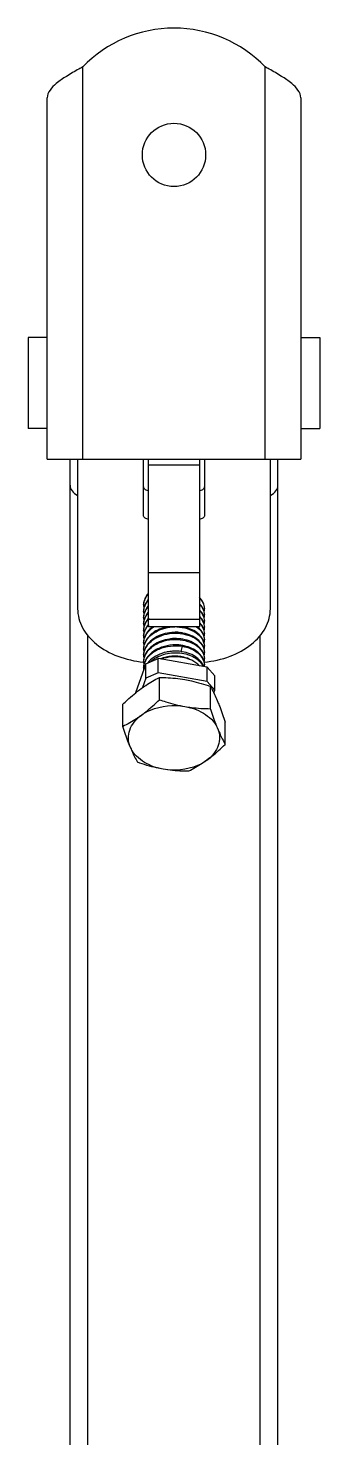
# Model space of a CAD drawing. Extents: x -427546 to -314919, y 698702 to 968782.
# Drawn here: x -410504 to -410210, y 890949 to 892371 of the extents above; entities that cross this region are included whole.
import ezdxf

# ---------------------------------------------------------------- set-up
doc = ezdxf.new("R2010")
doc.units = 0
doc.header["$LTSCALE"] = 1000
doc.header["$MEASUREMENT"] = 0
doc.layers.get('0').update_dxf_attribs({"linetype": 'CONTINUOUS'})

msp = doc.modelspace()

# ---------------------------------------------------------------- linework, layer by layer
for p, q in [((-410448.8, 891936.3), (-410448.8, 892331.7)), ((-410264.8, 891936.3), (-410264.8, 892331.7)), ((-410484.6, 891936.3), (-410484.6, 892300.4)), ((-410229, 892300.4), (-410229, 891936.3)), ((-410484.6, 892059), (-410503.7, 892059)), ((-410503.7, 892059), (-410503.7, 891967)), ((-410229, 892059), (-410209.9, 892059)), ((-410209.9, 892059), (-410209.9, 891967)), ((-410484.6, 891967), (-410503.7, 891967)), ((-410229, 891967), (-410209.9, 891967)), ((-410484.6, 891936.3), (-410229, 891936.3)), ((-410461.6, 890329.9), (-410461.6, 891936.3)), ((-410453.9, 891936.3), (-410453.9, 891785.3)), ((-410387.5, 891879.3), (-410387.5, 891936.3)), ((-410382.4, 891767), (-410382.4, 891936.3)), ((-410331.2, 891936.3), (-410331.2, 891767)), ((-410326.1, 891936.3), (-410326.1, 891879.3)), ((-410259.7, 891785.3), (-410259.7, 891936.3)), ((-410252, 890329.9), (-410252, 891936.3)), ((-410331.2, 891930.1), (-410382.4, 891930.1)), ((-410331.2, 891821.7), (-410382.4, 891821.7)), ((-410331.2, 891774.5), (-410382.4, 891774.5)), ((-410331.2, 891767), (-410382.4, 891767)), ((-410443.7, 890405.4), (-410443.7, 891758.6)), ((-410269.9, 890405.4), (-410269.9, 891758.6)), ((-410348.6, 891747.5), (-410349.9, 891742.3)), ((-410385.3, 891729.8), (-410395.5, 891700.5)), ((-410385.3, 891729.8), (-410372.9, 891735.1)), ((-410385.3, 891715.4), (-410385.3, 891729.8)), ((-410372.9, 891720.6), (-410372.9, 891735.1)), ((-410323.3, 891726.4), (-410372.9, 891735.1)), ((-410323.3, 891712), (-410323.3, 891726.4)), ((-410323.3, 891726.4), (-410315.8, 891717.7)), ((-410385.3, 891715.4), (-410388.6, 891705.8)), ((-410372.9, 891720.6), (-410385.3, 891715.4)), ((-410323.3, 891712), (-410372.9, 891720.6)), ((-410371.5, 891693.6), (-410371.5, 891716.1)), ((-410315.8, 891703.2), (-410323.3, 891712)), ((-410315.8, 891703.2), (-410315.8, 891717.7)), ((-410320, 891684.6), (-410320, 891707)), ((-410316.7, 891700.6), (-410315.8, 891703.2)), ((-410408.4, 891666.6), (-410408.4, 891689)), ((-410305.2, 891648.6), (-410305.2, 891671))]:
    msp.add_line(p, q)
msp.add_circle((-410356.8, 892243), 31.9)
for centre, radius, start, end in [((-410356.8, 892243), 127.8, 43.9455, 136.0545), ((-410353.3, 892152), 203.5, 117.9978, 119.2622), ((-410360.3, 892152), 203.5, 60.7378, 62.0022), ((-410369.6, 891788.6), 17.9, 161.5413, 164.0381), ((-410369.3, 891787.7), 18.2, 159.3246, 161.5398), ((-410364.7, 891785.7), 23.7, 138.472, 140.2955), ((-410364.5, 891784.7), 23.9, 138.4075, 138.7304), ((-410370.7, 891788), 16.8, 177.3027, 179.992), ((-410370.5, 891788.1), 16.9, 180.0173, 189.9275), ((-410370.7, 891781.7), 16.8, 177.305, 180.0025), ((-410370.5, 891781.7), 16.9, 180.0276, 189.8759), ((-410370.6, 891788), 16.8, 174.7523, 177.3019), ((-410369.6, 891782.3), 17.9, 161.5413, 164.0389), ((-410369.6, 891776), 17.9, 161.5413, 164.0385), ((-410369.3, 891781.4), 18.2, 159.3256, 161.5398), ((-410369.3, 891775.1), 18.2, 159.3258, 161.5398), ((-410346.2, 891775.9), 21, 41.1985, 44.5335), ((-410346.2, 891769.6), 21, 41.2062, 44.5129), ((-410340.2, 891784.9), 14.1, 348.9554, 359.9474), ((-410340.1, 891784.9), 14, 359.9892, 3.2265), ((-410340.1, 891778.6), 14, 359.9925, 3.2106), ((-410370.7, 891775.4), 16.8, 177.3161, 179.989), ((-410370.5, 891775.4), 16.9, 180.0138, 189.8367), ((-410370.7, 891769.1), 16.8, 177.3023, 179.995), ((-410370.5, 891769.1), 16.9, 180.0203, 189.9184), ((-410370.6, 891769.1), 16.8, 174.7418, 177.3015), ((-410369.6, 891769.7), 17.9, 161.5413, 164.0376), ((-410369.6, 891763.3), 17.9, 161.5413, 164.0388), ((-410369.3, 891768.8), 18.2, 159.3249, 161.5398), ((-410369.3, 891762.4), 18.2, 159.3257, 161.5398), ((-410364.9, 891753.5), 23.3, 138.4163, 142.3648), ((-410364.8, 891760.5), 23.4, 138.3967, 141.6133), ((-410364.6, 891759.6), 23.7, 138.4377, 140.031), ((-410348, 891748.7), 23.6, 47.6925, 50.7716), ((-410346.6, 891750.2), 21.7, 41.248, 47.7355), ((-410346.2, 891763.3), 21, 41.1907, 44.5341), ((-410346.2, 891756.9), 21, 41.2049, 44.5298), ((-410340.2, 891778.6), 14.1, 349.0023, 359.951), ((-410340.2, 891772.2), 14.1, 348.9469, 359.9595), ((-410340.2, 891765.9), 14.1, 348.9984, 359.9503), ((-410340.1, 891772.2), 14, 0.0016, 3.215), ((-410340.1, 891765.9), 14, 359.9919, 3.2231), ((-410370.7, 891762.8), 16.8, 177.308, 179.999), ((-410370.5, 891762.8), 16.9, 180.024, 189.859), ((-410370.7, 891756.4), 16.8, 177.3122, 179.992), ((-410370.5, 891756.4), 16.9, 180.0173, 189.9253), ((-410370.7, 891750.1), 16.8, 177.3041, 179.9996), ((-410370.6, 891756.4), 16.8, 174.7482, 177.3114), ((-410369.6, 891757), 17.9, 161.5413, 164.0384), ((-410369.6, 891750.7), 17.9, 161.5413, 164.0388), ((-410369.3, 891756.1), 18.2, 159.3252, 161.5398), ((-410369.3, 891749.8), 18.2, 159.3251, 161.5398), ((-410355.4, 891719), 36.3, 97.4815, 97.789), ((-410355.1, 891727.7), 34, 78.9677, 81.0182), ((-410355.2, 891721.2), 34.1, 80.0433, 80.9667), ((-410340.2, 891759.6), 14.1, 348.9949, 359.9563), ((-410340.2, 891753.3), 14.1, 348.938, 359.9563), ((-410340.1, 891759.6), 14, 359.998, 3.2133), ((-410340.1, 891753.3), 14, 359.9985, 3.2205), ((-410370.5, 891750.1), 16.9, 180.0245, 189.605), ((-410370.7, 891743.8), 16.8, 177.3143, 179.9937), ((-410370.5, 891743.8), 16.9, 180.0187, 189.8497), ((-410370.7, 891737.5), 16.8, 177.307, 179.992), ((-410370.5, 891737.5), 16.9, 180.0173, 189.9289), ((-410370.6, 891737.5), 16.8, 174.7549, 177.3062), ((-410369.6, 891744.4), 17.9, 161.881, 164.0359), ((-410369.6, 891738), 17.9, 161.5413, 164.0382), ((-410369.6, 891731.7), 17.9, 161.5413, 164.0389), ((-410369.5, 891744.3), 18, 161.544, 161.883), ((-410369.3, 891743.5), 18.2, 159.3259, 161.5398), ((-410369.3, 891737.1), 18.2, 159.3246, 161.5398), ((-410369.3, 891730.8), 18.2, 159.3254, 161.5398), ((-410355.1, 891708.7), 33.9, 79.4958, 81.0948), ((-410355.2, 891701.4), 41.2, 80.7387, 82.5614), ((-410355.1, 891709), 33.6, 78.82, 79.4945), ((-410340.2, 891746.9), 14.1, 349.0045, 359.951), ((-410340.2, 891740.6), 14.1, 348.9821, 359.9616), ((-410340.1, 891746.9), 14, 359.9925, 3.2199), ((-410340.1, 891740.6), 14, 0.0034, 3.2144), ((-410370.7, 891731.1), 16.8, 177.3051, 180.0027), ((-410370.5, 891731.1), 16.9, 180.0278, 189.8922), ((-410370.6, 891724.7), 16.9, 177.1433, 179.9919), ((-410370.6, 891724.7), 16.9, 179.9935, 183.4685), ((-410370.6, 891724.7), 16.9, 174.7806, 177.1426), ((-410369.6, 891725.4), 17.9, 161.541, 164.1702), ((-410369.2, 891724.4), 18.3, 159.2606, 161.5798), ((-410340.2, 891734.3), 14.1, 348.9355, 359.9501), ((-410340.1, 891734.3), 14, 359.9923, 3.2257), ((-410340.1, 891728), 14, 355.7888, 3.2155)]:
    msp.add_arc(centre, radius, start, end)
for points, knots in [([(-410452.7, 892329.5), (-410456.9, 892327.2), (-410464.8, 892322.6), (-410476.7, 892314.7), (-410484.6, 892306.1), (-410484.6, 892300.4)], [0, 0, 0, 0, 0.326101, 0.611119, 1, 1, 1, 1]), ([(-410229, 892300.4), (-410229, 892306.1), (-410236.9, 892314.7), (-410248.8, 892322.6), (-410256.7, 892327.2), (-410260.9, 892329.5)], [0, 0, 0, 0, 0.388881, 0.673899, 1, 1, 1, 1]), ([(-410461.6, 891910), (-410461.6, 891907.9), (-410459.9, 891903.5), (-410456.1, 891900.7), (-410454, 891899.7)], [0, 0, 0, 0, 0.461863, 1, 1, 1, 1]), ([(-410387.5, 891908.2), (-410387.5, 891907.2), (-410385.9, 891905.1), (-410383.6, 891904.6), (-410382.4, 891904.6)], [0, 0, 0, 0, 0.440239, 1, 1, 1, 1]), ([(-410331.2, 891904.6), (-410330, 891904.6), (-410327.7, 891905.1), (-410326.1, 891907.2), (-410326.1, 891908.2)], [0, 0, 0, 0, 0.559761, 1, 1, 1, 1]), ([(-410259.6, 891899.7), (-410257.5, 891900.7), (-410253.7, 891903.5), (-410252, 891907.9), (-410252, 891910)], [0, 0, 0, 0, 0.538137, 1, 1, 1, 1]), ([(-410382.4, 891875.7), (-410383.6, 891875.7), (-410385.9, 891876.2), (-410387.5, 891878.3), (-410387.5, 891879.3)], [0, 0, 0, 0, 0.559761, 1, 1, 1, 1]), ([(-410326.1, 891879.3), (-410326.1, 891878.3), (-410327.7, 891876.2), (-410330, 891875.7), (-410331.2, 891875.7)], [0, 0, 0, 0, 0.440239, 1, 1, 1, 1]), ([(-410382.9, 891800.8), (-410383.3, 891800.3), (-410384.8, 891798.3), (-410386, 891796), (-410386.6, 891794.3)], [0, 0, 0, 0, 0.25881, 1, 1, 1, 1]), ([(-410382.4, 891795.1), (-410382.9, 891794.5), (-410384.6, 891792.4), (-410385.9, 891789.9), (-410386.6, 891788)], [0, 0, 0, 0, 0.25985, 1, 1, 1, 1]), ([(-410386.3, 891794.2), (-410386.1, 891794.7), (-410385.1, 891797), (-410383.7, 891799.1), (-410382.5, 891800.5)], [0, 0, 0, 0, 0.242679, 1, 1, 1, 1]), ([(-410386.3, 891787.8), (-410386.1, 891788.4), (-410385.1, 891790.7), (-410383.6, 891792.8), (-410382.4, 891794.3)], [0, 0, 0, 0, 0.242549, 1, 1, 1, 1]), ([(-410326.1, 891785.7), (-410326.1, 891787.7), (-410327.1, 891791.9), (-410329.6, 891795.4), (-410331.2, 891797)], [0, 0, 0, 0, 0.479607, 1, 1, 1, 1]), ([(-410331.2, 891796.2), (-410329.7, 891794.7), (-410327.3, 891791.5), (-410326.3, 891787.6), (-410326.2, 891785.7)], [0, 0, 0, 0, 0.520009, 1, 1, 1, 1]), ([(-410453.9, 891785.3), (-410453.9, 891778.8), (-410450.1, 891764.8), (-410435, 891748), (-410413.3, 891736.2), (-410396.3, 891732.4), (-410387.5, 891731.6)], [0, 0, 0, 0, 0.212085, 0.446759, 0.711828, 1, 1, 1, 1]), ([(-410382.4, 891788.7), (-410382.8, 891788.2), (-410384.6, 891786.1), (-410385.9, 891783.6), (-410386.6, 891781.6)], [0, 0, 0, 0, 0.25988, 1, 1, 1, 1]), ([(-410382.4, 891782.4), (-410382.8, 891781.9), (-410384.6, 891779.7), (-410385.9, 891777.3), (-410386.6, 891775.3)], [0, 0, 0, 0, 0.259876, 1, 1, 1, 1]), ([(-410386.3, 891781.5), (-410386.1, 891782.1), (-410385.1, 891784.4), (-410383.6, 891786.5), (-410382.4, 891788)], [0, 0, 0, 0, 0.242552, 1, 1, 1, 1]), ([(-410386.3, 891775.2), (-410386.1, 891775.8), (-410385.1, 891778.1), (-410383.6, 891780.2), (-410382.4, 891781.6)], [0, 0, 0, 0, 0.242544, 1, 1, 1, 1]), ([(-410331.2, 891789.9), (-410329.7, 891788.4), (-410327.3, 891785.2), (-410326.3, 891781.2), (-410326.2, 891779.3)], [0, 0, 0, 0, 0.519993, 1, 1, 1, 1]), ([(-410331.2, 891783.6), (-410329.7, 891782.1), (-410327.3, 891778.8), (-410326.3, 891774.9), (-410326.2, 891773)], [0, 0, 0, 0, 0.52002, 1, 1, 1, 1]), ([(-410326.1, 891779.3), (-410326.1, 891781.2), (-410326.9, 891785), (-410329, 891788.3), (-410330.3, 891789.8)], [0, 0, 0, 0, 0.482588, 1, 1, 1, 1]), ([(-410326.1, 891773), (-410326.1, 891774.9), (-410326.9, 891778.7), (-410329, 891782), (-410330.3, 891783.4)], [0, 0, 0, 0, 0.482583, 1, 1, 1, 1]), ([(-410326.5, 891731.6), (-410317.6, 891732.4), (-410300.6, 891736.1), (-410278.7, 891747.9), (-410263.5, 891764.7), (-410259.7, 891778.7), (-410259.7, 891785.3)], [0, 0, 0, 0, 0.288185, 0.553327, 0.788006, 1, 1, 1, 1]), ([(-410383.2, 891775.1), (-410383.6, 891774.6), (-410385, 891772.7), (-410386, 891770.6), (-410386.6, 891769)], [0, 0, 0, 0, 0.258068, 1, 1, 1, 1]), ([(-410382.4, 891769.8), (-410382.8, 891769.2), (-410384.6, 891767.1), (-410385.9, 891764.6), (-410386.6, 891762.7)], [0, 0, 0, 0, 0.259878, 1, 1, 1, 1]), ([(-410363.5, 891767.1), (-410366.2, 891766.6), (-410371.4, 891765), (-410378.3, 891761.2), (-410383.6, 891756.2), (-410385.9, 891752.1), (-410386.6, 891750)], [0, 0, 0, 0, 0.276521, 0.537648, 0.778453, 1, 1, 1, 1]), ([(-410378.5, 891767), (-410380.3, 891765.6), (-410383.7, 891762.4), (-410385.9, 891758.4), (-410386.6, 891756.3)], [0, 0, 0, 0, 0.520421, 1, 1, 1, 1]), ([(-410386.3, 891768.9), (-410386.1, 891769.4), (-410385.2, 891771.5), (-410383.9, 891773.5), (-410382.8, 891774.8)], [0, 0, 0, 0, 0.243219, 1, 1, 1, 1]), ([(-410386.3, 891762.5), (-410386.2, 891763), (-410385.4, 891764.8), (-410384.3, 891766.5), (-410383.4, 891767.7)], [0, 0, 0, 0, 0.244171, 1, 1, 1, 1]), ([(-410386.3, 891756.2), (-410385.5, 891758.3), (-410383, 891762.5), (-410379.4, 891765.7), (-410377.3, 891767.1)], [0, 0, 0, 0, 0.478395, 1, 1, 1, 1]), ([(-410386.3, 891749.9), (-410385.4, 891752.4), (-410382.2, 891757.3), (-410374.9, 891762.7), (-410365.8, 891766.2), (-410359.2, 891767), (-410355.8, 891767.1)], [0, 0, 0, 0, 0.218898, 0.461373, 0.725247, 1, 1, 1, 1]), ([(-410354, 891767), (-410350.4, 891766.9), (-410343.5, 891765.9), (-410334.6, 891761.8), (-410328.2, 891755.6), (-410326.3, 891750.3), (-410326.2, 891747.7)], [0, 0, 0, 0, 0.291873, 0.559175, 0.79302, 1, 1, 1, 1]), ([(-410330.3, 891758.1), (-410331.3, 891759.3), (-410336.1, 891763.7), (-410342.4, 891766.1), (-410347.3, 891767.1)], [0, 0, 0, 0, 0.228177, 1, 1, 1, 1]), ([(-410334, 891767.1), (-410331.8, 891765.4), (-410328, 891761.6), (-410326.3, 891756.5), (-410326.2, 891754)], [0, 0, 0, 0, 0.52908, 1, 1, 1, 1]), ([(-410331.2, 891777.2), (-410329.7, 891775.8), (-410327.3, 891772.5), (-410326.3, 891768.6), (-410326.2, 891766.7)], [0, 0, 0, 0, 0.520002, 1, 1, 1, 1]), ([(-410331.2, 891770.9), (-410329.7, 891769.4), (-410327.3, 891766.2), (-410326.3, 891762.3), (-410326.2, 891760.4)], [0, 0, 0, 0, 0.520001, 1, 1, 1, 1]), ([(-410326.1, 891766.7), (-410326.1, 891768.5), (-410326.9, 891772.4), (-410329, 891775.6), (-410330.3, 891777.1)], [0, 0, 0, 0, 0.482587, 1, 1, 1, 1]), ([(-410326.1, 891760.4), (-410326.1, 891762.2), (-410326.9, 891766.1), (-410329, 891769.3), (-410330.3, 891770.8)], [0, 0, 0, 0, 0.482586, 1, 1, 1, 1]), ([(-410326.1, 891754.1), (-410326.1, 891755.9), (-410326.9, 891759.7), (-410329, 891763), (-410330.3, 891764.5)], [0, 0, 0, 0, 0.482585, 1, 1, 1, 1]), ([(-410330.3, 891751.8), (-410333.7, 891755.7), (-410341.3, 891759.8), (-410352.2, 891761.7), (-410361.2, 891761.5), (-410369.8, 891759.4), (-410377.4, 891755.6), (-410383.3, 891750.3), (-410385.8, 891745.9), (-410386.6, 891743.7)], [0, 0, 0, 0, 0.235001, 0.369196, 0.507414, 0.643709, 0.772807, 0.891505, 1, 1, 1, 1]), ([(-410330.3, 891745.5), (-410333.7, 891749.4), (-410341.3, 891753.5), (-410352.2, 891755.4), (-410361.2, 891755.1), (-410369.8, 891753), (-410377.4, 891749.3), (-410383.3, 891744), (-410385.8, 891739.6), (-410386.6, 891737.4)], [0, 0, 0, 0, 0.234995, 0.369193, 0.507415, 0.643708, 0.772808, 0.891506, 1, 1, 1, 1]), ([(-410386.3, 891743.6), (-410385.3, 891746.3), (-410381.8, 891751.5), (-410373.8, 891757), (-410364, 891760.3), (-410353.3, 891761.1), (-410343, 891759.4), (-410334.3, 891755.2), (-410328.1, 891749.1), (-410326.3, 891743.9), (-410326.2, 891741.4)], [0, 0, 0, 0, 0.114222, 0.241564, 0.380183, 0.523375, 0.662466, 0.789658, 0.901085, 1, 1, 1, 1]), ([(-410386.3, 891737.2), (-410385.3, 891739.9), (-410381.8, 891745.1), (-410373.8, 891750.7), (-410364, 891754), (-410353.3, 891754.8), (-410343, 891753), (-410334.3, 891748.9), (-410328.1, 891742.8), (-410326.3, 891737.6), (-410326.2, 891735.1)], [0, 0, 0, 0, 0.11422, 0.241557, 0.38018, 0.523371, 0.662464, 0.789655, 0.901082, 1, 1, 1, 1]), ([(-410349.8, 891761.2), (-410350.9, 891761.4), (-410355.3, 891761.9), (-410359.9, 891761.5), (-410363.1, 891760.8)], [0, 0, 0, 0, 0.247797, 1, 1, 1, 1]), ([(-410349.8, 891754.9), (-410350.6, 891755), (-410354.1, 891755.4), (-410357.6, 891755.4), (-410360.1, 891755)], [0, 0, 0, 0, 0.247252, 1, 1, 1, 1]), ([(-410326.1, 891747.7), (-410326.1, 891749.6), (-410326.9, 891753.4), (-410329, 891756.7), (-410330.3, 891758.1)], [0, 0, 0, 0, 0.482588, 1, 1, 1, 1]), ([(-410326.1, 891741.4), (-410326.1, 891743.2), (-410326.9, 891747.1), (-410329, 891750.3), (-410330.3, 891751.8)], [0, 0, 0, 0, 0.482586, 1, 1, 1, 1]), ([(-410348.4, 891748.3), (-410352.4, 891749), (-410360.6, 891749.1), (-410372.1, 891746.1), (-410381.5, 891740.1), (-410385.5, 891734.1), (-410386.6, 891731)], [0, 0, 0, 0, 0.271171, 0.538307, 0.783282, 1, 1, 1, 1]), ([(-410386.3, 891730.9), (-410385.2, 891733.9), (-410381.1, 891739.7), (-410371.8, 891745.4), (-410360.5, 891748.3), (-410352.5, 891748.2), (-410348.6, 891747.5)], [0, 0, 0, 0, 0.217951, 0.46337, 0.729831, 1, 1, 1, 1]), ([(-410349.9, 891742.2), (-410356.2, 891743), (-410368.7, 891742), (-410379.7, 891735.3), (-410383.3, 891730.7)], [0, 0, 0, 0, 0.526254, 1, 1, 1, 1]), ([(-410380.6, 891731.9), (-410376.9, 891735.4), (-410369.6, 891739.1), (-410359.2, 891741.1), (-410351, 891741.1), (-410343.1, 891739.6), (-410334.5, 891736), (-410329.2, 891731), (-410327.5, 891727.2)], [0, 0, 0, 0, 0.255096, 0.39268, 0.530602, 0.663916, 0.788307, 1, 1, 1, 1]), ([(-410339.9, 891733.9), (-410342.1, 891735), (-410351.9, 891738.6), (-410363.2, 891737.8), (-410370.5, 891734.7)], [0, 0, 0, 0, 0.239303, 1, 1, 1, 1]), ([(-410331.1, 891727.8), (-410335.5, 891732.5), (-410345.5, 891736.7), (-410359.1, 891737.2), (-410366.3, 891735.8), (-410369.7, 891734.6)], [0, 0, 0, 0, 0.470214, 0.736055, 1, 1, 1, 1]), ([(-410347.9, 891748.2), (-410349.2, 891748.5), (-410354.4, 891749.3), (-410359.9, 891749), (-410363.8, 891748)], [0, 0, 0, 0, 0.246468, 1, 1, 1, 1]), ([(-410349.9, 891742.3), (-410351, 891742.4), (-410355.5, 891742.9), (-410360.2, 891742.5), (-410363.6, 891741.8)], [0, 0, 0, 0, 0.247915, 1, 1, 1, 1]), ([(-410348.6, 891747.5), (-410345.6, 891747.1), (-410339.9, 891745.5), (-410332.7, 891741.3), (-410327.7, 891735.6), (-410326.3, 891731), (-410326.2, 891728.7)], [0, 0, 0, 0, 0.290521, 0.554658, 0.788516, 1, 1, 1, 1]), ([(-410330.3, 891732.8), (-410331.4, 891734), (-410336.5, 891738.7), (-410343.3, 891741.2), (-410348.6, 891742)], [0, 0, 0, 0, 0.227377, 1, 1, 1, 1]), ([(-410330.3, 891739.2), (-410331.4, 891740.3), (-410336.4, 891745), (-410343.2, 891747.4), (-410348.4, 891748.3)], [0, 0, 0, 0, 0.22749, 1, 1, 1, 1]), ([(-410326.1, 891735.1), (-410326.1, 891736.9), (-410326.9, 891740.8), (-410329, 891744), (-410330.3, 891745.5)], [0, 0, 0, 0, 0.482586, 1, 1, 1, 1]), ([(-410326.1, 891728.8), (-410326.1, 891730.6), (-410326.9, 891734.4), (-410329, 891737.7), (-410330.3, 891739.2)], [0, 0, 0, 0, 0.482589, 1, 1, 1, 1]), ([(-410326.9, 891727.1), (-410327.1, 891727.6), (-410327.9, 891729.7), (-410329.2, 891731.6), (-410330.3, 891732.8)], [0, 0, 0, 0, 0.241445, 1, 1, 1, 1]), ([(-410389.9, 891704.9), (-410388.4, 891706), (-410382.5, 891710.1), (-410376.3, 891713.7), (-410371.5, 891716.1)], [0, 0, 0, 0, 0.263099, 1, 1, 1, 1]), ([(-410371.5, 891716.1), (-410369.4, 891716), (-410360.8, 891715.9), (-410352.2, 891715), (-410345.8, 891713.9)], [0, 0, 0, 0, 0.246121, 1, 1, 1, 1]), ([(-410345.8, 891713.9), (-410343.6, 891713.5), (-410334.9, 891711.8), (-410326.3, 891709.2), (-410320, 891707)], [0, 0, 0, 0, 0.248499, 1, 1, 1, 1]), ([(-410408.4, 891689), (-410406.9, 891690.5), (-410401, 891696), (-410394.8, 891701.3), (-410389.9, 891704.9)], [0, 0, 0, 0, 0.257895, 1, 1, 1, 1]), ([(-410389.9, 891677.8), (-410388.4, 891678.9), (-410382, 891683.9), (-410375.9, 891689.4), (-410371.5, 891693.6)], [0, 0, 0, 0, 0.240981, 1, 1, 1, 1]), ([(-410371.5, 891693.6), (-410369.4, 891692.9), (-410361, 891690.1), (-410352.3, 891687.9), (-410345.8, 891686.8)], [0, 0, 0, 0, 0.251163, 1, 1, 1, 1]), ([(-410320, 891707), (-410319.4, 891705.9), (-410316.7, 891700.8), (-410314.3, 891695.5), (-410312.6, 891691.3)], [0, 0, 0, 0, 0.226572, 1, 1, 1, 1]), ([(-410389.9, 891677.8), (-410387.1, 891679.9), (-410373.6, 891687.3), (-410357.3, 891688.8), (-410345.8, 891686.8)], [0, 0, 0, 0, 0.235366, 1, 1, 1, 1]), ([(-410345.8, 891686.8), (-410341.9, 891686.1), (-410334.7, 891684.1), (-410324.9, 891679.2), (-410317.3, 891672.6), (-410313.8, 891667.1), (-410312.6, 891664.2)], [0, 0, 0, 0, 0.27851, 0.540172, 0.780428, 1, 1, 1, 1]), ([(-410345.8, 891686.8), (-410343.6, 891686.4), (-410335.1, 891685.1), (-410326.4, 891684.7), (-410320, 891684.6)], [0, 0, 0, 0, 0.254083, 1, 1, 1, 1]), ([(-410312.6, 891664.2), (-410313.2, 891665.8), (-410315.9, 891672.5), (-410318.2, 891679.4), (-410320, 891684.6)], [0, 0, 0, 0, 0.233658, 1, 1, 1, 1]), ([(-410312.6, 891691.3), (-410312, 891689.8), (-410309.3, 891683.1), (-410307, 891676.2), (-410305.2, 891671)], [0, 0, 0, 0, 0.233658, 1, 1, 1, 1]), ([(-410389.9, 891677.8), (-410391.5, 891676.6), (-410397.4, 891672.5), (-410403.6, 891668.9), (-410408.4, 891666.6)], [0, 0, 0, 0, 0.263099, 1, 1, 1, 1]), ([(-410401, 891646.2), (-410401.6, 891647.8), (-410404.3, 891654.5), (-410406.6, 891661.3), (-410408.4, 891666.6)], [0, 0, 0, 0, 0.233658, 1, 1, 1, 1]), ([(-410401, 891646.2), (-410402.1, 891648.8), (-410403.3, 891654.6), (-410401.9, 891663.4), (-410397.3, 891671.5), (-410392.6, 891675.8), (-410389.9, 891677.8)], [0, 0, 0, 0, 0.238229, 0.47528, 0.726056, 1, 1, 1, 1]), ([(-410312.6, 891664.2), (-410311.5, 891661.6), (-410310.3, 891655.9), (-410311.7, 891647.1), (-410316.3, 891639), (-410321, 891634.6), (-410323.6, 891632.7)], [0, 0, 0, 0, 0.238229, 0.47528, 0.726056, 1, 1, 1, 1]), ([(-410312.6, 891664.2), (-410312, 891662.8), (-410309.8, 891657.4), (-410307.2, 891652.2), (-410305.2, 891648.6)], [0, 0, 0, 0, 0.275005, 1, 1, 1, 1]), ([(-410401, 891646.2), (-410400.4, 891644.7), (-410398.1, 891639.4), (-410395.6, 891634.2), (-410393.6, 891630.5)], [0, 0, 0, 0, 0.275005, 1, 1, 1, 1]), ([(-410367.8, 891623.6), (-410371.7, 891624.3), (-410378.9, 891626.3), (-410388.7, 891631.3), (-410396.3, 891637.9), (-410399.8, 891643.4), (-410401, 891646.2)], [0, 0, 0, 0, 0.27851, 0.540172, 0.780428, 1, 1, 1, 1]), ([(-410323.6, 891632.7), (-410322.1, 891633.8), (-410315.7, 891638.8), (-410309.6, 891644.3), (-410305.2, 891648.6)], [0, 0, 0, 0, 0.240981, 1, 1, 1, 1]), ([(-410367.8, 891623.6), (-410370, 891624), (-410378.7, 891625.8), (-410387.3, 891628.3), (-410393.6, 891630.5)], [0, 0, 0, 0, 0.248499, 1, 1, 1, 1]), ([(-410323.6, 891632.7), (-410326.5, 891630.5), (-410340, 891623.1), (-410356.3, 891621.6), (-410367.8, 891623.6)], [0, 0, 0, 0, 0.235366, 1, 1, 1, 1]), ([(-410342.1, 891621.5), (-410344.2, 891621.5), (-410352.8, 891621.7), (-410361.4, 891622.5), (-410367.8, 891623.6)], [0, 0, 0, 0, 0.246121, 1, 1, 1, 1]), ([(-410323.6, 891632.7), (-410325.2, 891631.6), (-410331.1, 891627.4), (-410337.3, 891623.8), (-410342.1, 891621.5)], [0, 0, 0, 0, 0.263099, 1, 1, 1, 1])]:
    msp.add_open_spline(points, degree=3, knots=knots)
for points in [[(-410386.8, 891793.5), (-410387.2, 891792), (-410387.5, 891790.4), (-410387.5, 891788.8)], [(-410387.4, 891789.6), (-410387.3, 891790.9), (-410387, 891792.2), (-410386.6, 891793.5)], [(-410386.8, 891787.2), (-410387.2, 891785.7), (-410387.5, 891784.1), (-410387.5, 891782.5)], [(-410386.8, 891780.9), (-410387.2, 891779.4), (-410387.5, 891777.8), (-410387.5, 891776.2)], [(-410387.4, 891782.5), (-410387.4, 891784.1), (-410387.1, 891785.7), (-410386.6, 891787.2)], [(-410387.4, 891776.2), (-410387.4, 891777.8), (-410387.1, 891779.3), (-410386.6, 891780.8)], [(-410386.8, 891774.6), (-410387.2, 891773), (-410387.5, 891771.4), (-410387.5, 891769.9)], [(-410386.8, 891768.2), (-410387.2, 891766.7), (-410387.5, 891765.1), (-410387.5, 891763.5)], [(-410387.4, 891770.6), (-410387.3, 891771.9), (-410387, 891773.3), (-410386.6, 891774.5)], [(-410387.4, 891763.5), (-410387.4, 891765.1), (-410387.1, 891766.7), (-410386.6, 891768.2)], [(-410386.8, 891761.9), (-410387.2, 891760.4), (-410387.5, 891758.8), (-410387.5, 891757.2)], [(-410386.8, 891755.6), (-410387.2, 891754.1), (-410387.5, 891752.5), (-410387.5, 891750.9)], [(-410387.4, 891758), (-410387.3, 891759.3), (-410387, 891760.6), (-410386.6, 891761.9)], [(-410387.4, 891750.9), (-410387.4, 891752.5), (-410387.1, 891754.1), (-410386.6, 891755.6)], [(-410386.8, 891749.3), (-410387.2, 891747.7), (-410387.5, 891746.1), (-410387.5, 891744.6)], [(-410386.8, 891742.9), (-410387.2, 891741.4), (-410387.5, 891739.8), (-410387.5, 891738.2)], [(-410386.8, 891736.6), (-410387.2, 891735.1), (-410387.5, 891733.5), (-410387.5, 891731.9)], [(-410387.4, 891744.6), (-410387.4, 891746.1), (-410387.1, 891747.7), (-410386.6, 891749.2)], [(-410387.4, 891739), (-410387.3, 891740.3), (-410387, 891741.6), (-410386.6, 891742.9)], [(-410387.4, 891731.9), (-410387.4, 891733.5), (-410387.1, 891735.1), (-410386.6, 891736.6)], [(-410386.8, 891730.3), (-410387.2, 891728.7), (-410387.5, 891727.2), (-410387.5, 891725.6)], [(-410387.4, 891726.3), (-410387.3, 891727.6), (-410387, 891728.9), (-410386.6, 891730.2)]]:
    msp.add_open_spline(points, degree=3)

doc.saveas('drawing.dxf')
